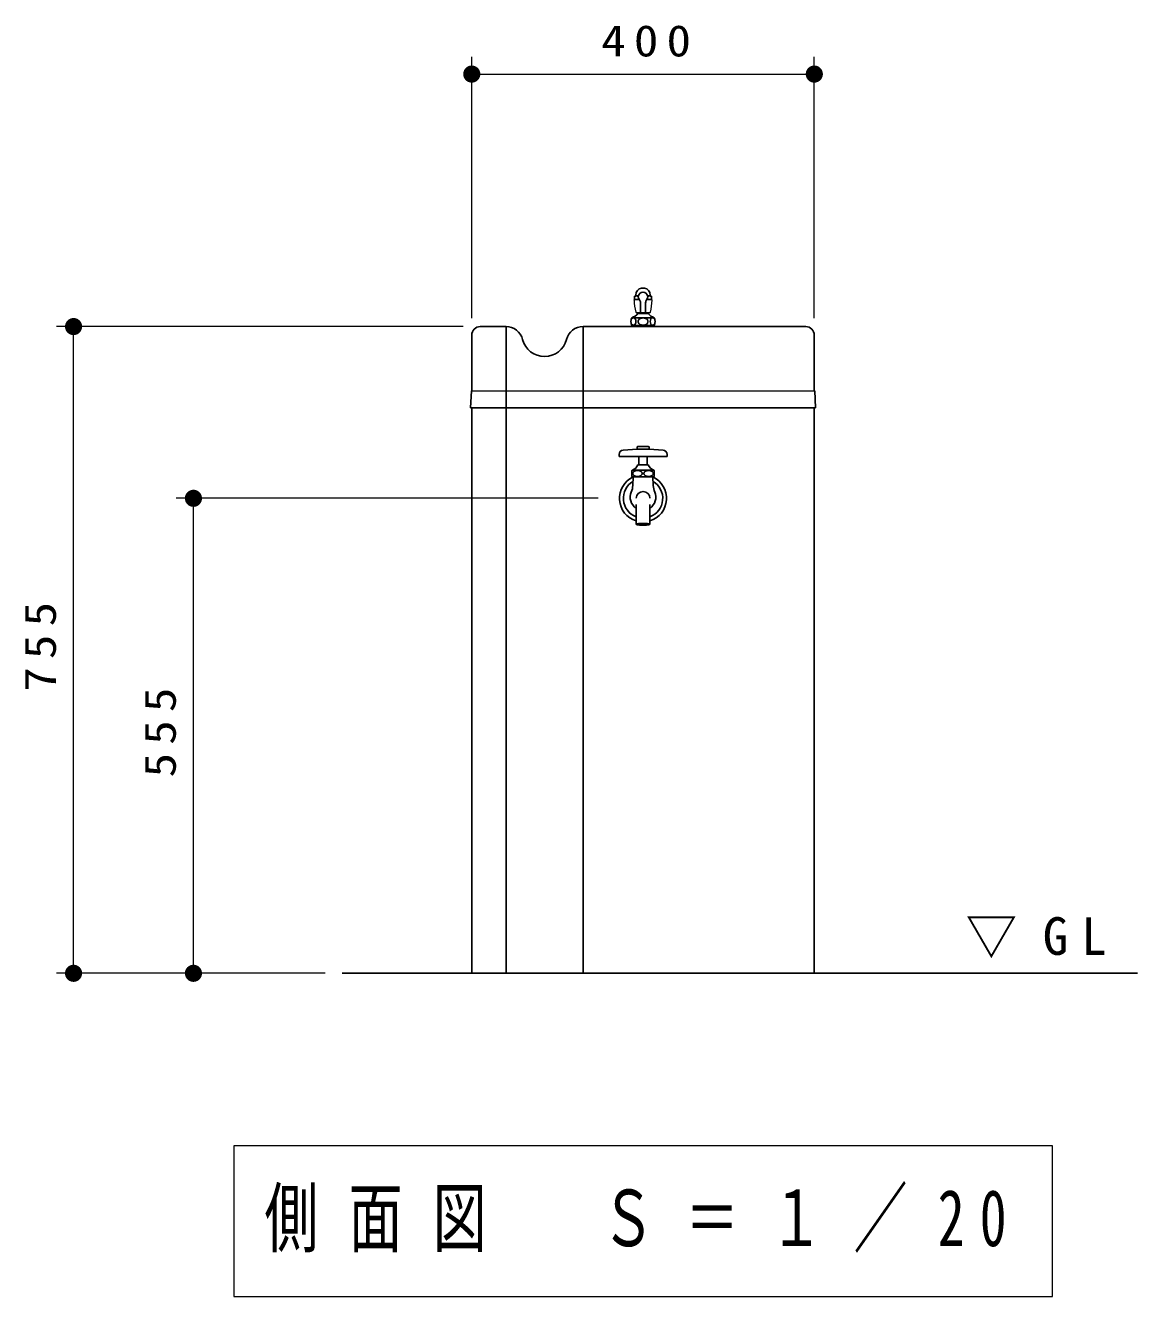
# Model space of a CAD drawing. Units: millimetres on the paper, scale 1:20. Extents: x -365 to 0, y -75 to 257.
# Drawn here: x -220.7 to -155.8, y 91 to 165.2 of the extents above; entities that cross this region are included whole.
import ezdxf

# ---------------------------------------------------------------- set-up
doc = ezdxf.new("R2010")
doc.units = ezdxf.units.MM
doc.layers.add('1_20', color=7, linetype='Continuous', lineweight=13)
doc.styles.add('ＭＳ ゴシック', font='')
doc.styles.get('ＭＳ ゴシック').set_extended_font_data('MS Gothic')

# ---------------------------------------------------------------- blocks, each defined once
blk = doc.blocks.new('filled_dot')
at = {"color": 0, "linetype": 'Continuous', "lineweight": -2, "const_width": 1.25}
blk.add_lwpolyline([(-0.625, 0, 1), (0.625, 0, 1)], format="xyb", close=True, dxfattribs=at)

msp = doc.modelspace()

# ---------------------------------------------------------------- linework, layer by layer
at = {"layer": '1_20'}
for p, q in [((-194.632, 148.078), (-194.632, 163.316)), ((-174.632, 148.078), (-174.632, 163.316)), ((-194.632, 162.316), (-174.632, 162.316)), ((-195.132, 147.578), (-218.882, 147.578)), ((-217.882, 109.828), (-217.882, 147.578)), ((-194.655, 143.822), (-174.609, 143.822)), ((-187.256, 137.553), (-211.882, 137.553)), ((-210.882, 109.828), (-210.882, 137.553)), ((-203.193, 109.828), (-218.882, 109.828)), ((-208.532, 99.758), (-208.532, 90.958)), ((-160.732, 99.758), (-208.532, 99.758)), ((-160.732, 90.958), (-160.732, 99.758)), ((-208.532, 90.958), (-160.732, 90.958))]:
    msp.add_line(p, q, dxfattribs=at)
at = {"layer": '1_20', "lineweight": 25}
for p, q in [((-185.057, 149.363), (-185.123, 149.345)), ((-185.123, 149.163), (-185.123, 149.345)), ((-185.106, 149.163), (-184.862, 149.163)), ((-185.057, 149.363), (-184.902, 149.363)), ((-185.057, 149.363), (-185.049, 149.363)), ((-185.049, 149.363), (-185.049, 149.42)), ((-184.877, 149.163), (-184.877, 149.188)), ((-184.719, 149.828), (-184.544, 149.828)), ((-184.401, 149.163), (-184.158, 149.163)), ((-184.387, 149.163), (-184.387, 149.188)), ((-184.207, 149.363), (-184.361, 149.363)), ((-184.214, 149.363), (-184.214, 149.42)), ((-184.207, 149.363), (-184.214, 149.363)), ((-184.207, 149.363), (-184.141, 149.345)), ((-184.141, 149.163), (-184.141, 149.345)), ((-184.782, 148.973), (-184.782, 148.438)), ((-184.482, 148.973), (-184.482, 148.438)), ((-185.282, 148.096), (-184.632, 148.096)), ((-185.006, 148.388), (-184.257, 148.388)), ((-184.932, 148.346), (-184.632, 148.346)), ((-184.869, 148.346), (-184.869, 148.388)), ((-184.332, 148.346), (-184.632, 148.346)), ((-183.982, 148.096), (-184.632, 148.096)), ((-184.394, 148.346), (-184.394, 148.388)), ((-194.632, 147.053), (-194.632, 143.822)), ((-194.132, 147.578), (-192.632, 147.578)), ((-192.632, 147.553), (-192.632, 109.828)), ((-188.132, 147.578), (-175.132, 147.578)), ((-188.132, 147.553), (-188.132, 109.828)), ((-185.282, 147.646), (-183.982, 147.646)), ((-185.232, 147.603), (-185.234, 147.578)), ((-185.232, 147.603), (-185.232, 147.646)), ((-184.032, 147.603), (-184.032, 147.646)), ((-184.032, 147.603), (-184.03, 147.578)), ((-174.632, 147.053), (-174.632, 143.822)), ((-194.707, 142.835), (-194.655, 143.822)), ((-174.557, 142.835), (-174.609, 143.822)), ((-194.632, 142.831), (-194.707, 142.835)), ((-194.632, 142.831), (-194.632, 109.828)), ((-194.632, 142.831), (-174.632, 142.831)), ((-174.632, 142.831), (-174.557, 142.835)), ((-174.632, 142.831), (-174.632, 109.828)), ((-184.982, 140.427), (-185.8, 140.369)), ((-184.932, 140.578), (-184.982, 140.549)), ((-184.982, 140.549), (-184.982, 140.428)), ((-184.982, 140.428), (-184.282, 140.428)), ((-184.932, 140.578), (-184.332, 140.578)), ((-184.332, 140.578), (-184.282, 140.549)), ((-184.282, 140.549), (-184.282, 140.428)), ((-184.282, 140.427), (-183.464, 140.369)), ((-186.032, 140.12), (-186.032, 140.003)), ((-186.032, 140.003), (-183.232, 140.003)), ((-184.932, 139.503), (-184.332, 139.503)), ((-184.869, 140.003), (-184.869, 139.503)), ((-184.394, 140.003), (-184.394, 139.503)), ((-183.232, 140.12), (-183.232, 140.003)), ((-185.257, 139.202), (-185.282, 139.177)), ((-185.282, 139.178), (-185.282, 138.828)), ((-185.282, 138.828), (-185.257, 138.803)), ((-185.257, 139.203), (-184.007, 139.203)), ((-185.257, 138.803), (-184.007, 138.803)), ((-185.23, 138.295), (-185.212, 138.803)), ((-184.034, 138.295), (-184.052, 138.803)), ((-183.982, 139.178), (-184.007, 139.203)), ((-184.007, 138.802), (-183.982, 138.827)), ((-183.982, 139.178), (-183.982, 138.828)), ((-185.032, 137.189), (-185.032, 136.036)), ((-184.232, 137.189), (-184.232, 136.036)), ((-202.193, 109.828), (-155.757, 109.828))]:
    msp.add_line(p, q, dxfattribs=at)
for points in [[(-184.632, 148.084), (-184.67, 148.082), (-184.707, 148.076), (-184.744, 148.067), (-184.778, 148.055), (-184.81, 148.04), (-184.838, 148.021), (-184.863, 148.001), (-184.885, 147.978), (-184.901, 147.953), (-184.914, 147.926), (-184.921, 147.899), (-184.924, 147.871), (-184.921, 147.844), (-184.914, 147.817), (-184.901, 147.79), (-184.885, 147.765), (-184.863, 147.742), (-184.838, 147.722), (-184.81, 147.703), (-184.778, 147.688), (-184.744, 147.676), (-184.707, 147.667), (-184.67, 147.661), (-184.632, 147.659)], [(-184.632, 148.084), (-184.594, 148.082), (-184.556, 148.076), (-184.52, 148.067), (-184.486, 148.055), (-184.454, 148.04), (-184.426, 148.021), (-184.4, 148.001), (-184.379, 147.978), (-184.362, 147.953), (-184.35, 147.926), (-184.343, 147.899), (-184.34, 147.871), (-184.343, 147.844), (-184.35, 147.817), (-184.362, 147.79), (-184.379, 147.765), (-184.4, 147.742), (-184.426, 147.722), (-184.454, 147.703), (-184.486, 147.688), (-184.52, 147.676), (-184.556, 147.667), (-184.594, 147.661), (-184.632, 147.659)]]:
    msp.add_lwpolyline(points, dxfattribs=at)
for points in [[(-184.682, 139.003), (-184.683, 139.018), (-184.686, 139.033), (-184.691, 139.048), (-184.699, 139.062), (-184.708, 139.077), (-184.719, 139.09), (-184.732, 139.103), (-184.746, 139.115), (-184.762, 139.126), (-184.78, 139.137), (-184.799, 139.146), (-184.819, 139.154), (-184.841, 139.161), (-184.863, 139.167), (-184.886, 139.172), (-184.909, 139.175), (-184.933, 139.177), (-184.957, 139.178), (-184.981, 139.177), (-185.005, 139.175), (-185.028, 139.172), (-185.051, 139.167), (-185.073, 139.161), (-185.094, 139.154), (-185.115, 139.146), (-185.134, 139.137), (-185.151, 139.126), (-185.168, 139.115), (-185.182, 139.103), (-185.195, 139.09), (-185.206, 139.077), (-185.215, 139.062), (-185.223, 139.048), (-185.228, 139.033), (-185.231, 139.018), (-185.232, 139.003), (-185.231, 138.987), (-185.228, 138.972), (-185.223, 138.957), (-185.215, 138.943), (-185.206, 138.929), (-185.195, 138.915), (-185.182, 138.902), (-185.168, 138.89), (-185.151, 138.879), (-185.134, 138.869), (-185.115, 138.859), (-185.094, 138.851), (-185.073, 138.844), (-185.051, 138.838), (-185.028, 138.834), (-185.005, 138.83), (-184.981, 138.828), (-184.957, 138.828), (-184.933, 138.828), (-184.909, 138.83), (-184.886, 138.834), (-184.863, 138.838), (-184.841, 138.844), (-184.819, 138.851), (-184.799, 138.859), (-184.78, 138.869), (-184.762, 138.879), (-184.746, 138.89), (-184.732, 138.902), (-184.719, 138.915), (-184.708, 138.929), (-184.699, 138.943), (-184.691, 138.957), (-184.686, 138.972), (-184.683, 138.987)], [(-184.582, 139.003), (-184.581, 138.987), (-184.578, 138.972), (-184.573, 138.957), (-184.565, 138.943), (-184.556, 138.929), (-184.545, 138.915), (-184.532, 138.902), (-184.518, 138.89), (-184.501, 138.879), (-184.484, 138.869), (-184.465, 138.859), (-184.444, 138.851), (-184.423, 138.844), (-184.401, 138.838), (-184.378, 138.834), (-184.355, 138.83), (-184.331, 138.828), (-184.307, 138.828), (-184.283, 138.828), (-184.259, 138.83), (-184.236, 138.834), (-184.213, 138.838), (-184.191, 138.844), (-184.169, 138.851), (-184.149, 138.859), (-184.13, 138.869), (-184.112, 138.879), (-184.096, 138.89), (-184.082, 138.902), (-184.069, 138.915), (-184.058, 138.929), (-184.049, 138.943), (-184.041, 138.957), (-184.036, 138.972), (-184.033, 138.987), (-184.032, 139.003), (-184.033, 139.018), (-184.036, 139.033), (-184.041, 139.048), (-184.049, 139.062), (-184.058, 139.077), (-184.069, 139.09), (-184.082, 139.103), (-184.096, 139.115), (-184.112, 139.126), (-184.13, 139.137), (-184.149, 139.146), (-184.169, 139.154), (-184.191, 139.161), (-184.213, 139.167), (-184.236, 139.172), (-184.259, 139.175), (-184.283, 139.177), (-184.307, 139.178), (-184.331, 139.177), (-184.355, 139.175), (-184.378, 139.172), (-184.401, 139.167), (-184.423, 139.161), (-184.444, 139.154), (-184.465, 139.146), (-184.484, 139.137), (-184.501, 139.126), (-184.518, 139.115), (-184.532, 139.103), (-184.545, 139.09), (-184.556, 139.077), (-184.565, 139.062), (-184.573, 139.048), (-184.578, 139.033), (-184.581, 139.018)], [(-184.232, 136.036), (-184.233, 136.04), (-184.238, 136.045), (-184.246, 136.049), (-184.256, 136.053), (-184.269, 136.057), (-184.286, 136.061), (-184.304, 136.064), (-184.325, 136.068), (-184.349, 136.071), (-184.375, 136.074), (-184.402, 136.076), (-184.432, 136.078), (-184.463, 136.08), (-184.495, 136.082), (-184.528, 136.083), (-184.562, 136.084), (-184.597, 136.085), (-184.632, 136.085), (-184.667, 136.085), (-184.701, 136.084), (-184.735, 136.083), (-184.769, 136.082), (-184.801, 136.08), (-184.832, 136.078), (-184.861, 136.076), (-184.889, 136.074), (-184.915, 136.071), (-184.938, 136.068), (-184.96, 136.064), (-184.978, 136.061), (-184.994, 136.057), (-185.008, 136.053), (-185.018, 136.049), (-185.026, 136.045), (-185.03, 136.04), (-185.032, 136.036), (-185.03, 136.032), (-185.026, 136.028), (-185.018, 136.024), (-185.008, 136.02), (-184.994, 136.016), (-184.978, 136.012), (-184.96, 136.008), (-184.938, 136.005), (-184.915, 136.002), (-184.889, 135.999), (-184.861, 135.996), (-184.832, 135.994), (-184.801, 135.992), (-184.769, 135.99), (-184.735, 135.989), (-184.701, 135.988), (-184.667, 135.988), (-184.632, 135.987), (-184.597, 135.988), (-184.562, 135.988), (-184.528, 135.989), (-184.495, 135.99), (-184.463, 135.992), (-184.432, 135.994), (-184.402, 135.996), (-184.375, 135.999), (-184.349, 136.002), (-184.325, 136.005), (-184.304, 136.008), (-184.286, 136.012), (-184.269, 136.016), (-184.256, 136.02), (-184.246, 136.024), (-184.238, 136.028), (-184.233, 136.032)]]:
    msp.add_lwpolyline(points, close=True, dxfattribs=at)
for centre, radius, start, end in [((-185.106, 149.113), 0.05, 90, 181.28643), ((-185, 148.927), 0.436, 77.29571, 106.34289), ((-184.632, 149.42), 0.417, 102.09779, 180), ((-184.632, 149.313), 0.275, 319.63241, 220.36759), ((-184.632, 149.42), 0.417, 0, 77.90221), ((-184.264, 148.927), 0.436, 73.65711, 102.70429), ((-184.158, 149.113), 0.05, 358.71357, 90), ((-185.032, 148.973), 0.25, 0, 40.36759), ((-184.732, 148.438), 0.05, 180, 270), ((-184.532, 148.438), 0.05, 270, 0), ((-184.232, 148.973), 0.25, 139.63241, 180), ((-184.908, 147.871), 0.436, 148.95178, 211.04822), ((-185.041, 147.871), 0.3, 149.43181, 210.56819), ((-185.195, 147.963), 0.121, 30.56819, 149.43181), ((-185.195, 147.78), 0.121, 210.56819, 329.43181), ((-185.494, 148.764), 0.7, 287.64555, 323.42981), ((-185.349, 147.871), 0.3, 329.43181, 30.56819), ((-183.77, 148.764), 0.7, 216.57019, 252.35445), ((-183.915, 147.871), 0.3, 149.43181, 210.56819), ((-184.069, 147.963), 0.121, 30.56819, 149.43181), ((-184.069, 147.78), 0.121, 210.56819, 329.43181), ((-184.356, 147.871), 0.436, 328.95178, 31.04822), ((-184.223, 147.871), 0.3, 329.43181, 30.56819), ((-194.132, 147.078), 0.5, 89.99998, 179.99996), ((-192.632, 146.578), 1, 14.24998, 89.99998), ((-188.132, 146.578), 1, 89.99998, 165.75005), ((-175.132, 147.078), 0.5, 0, 89.99998), ((-190.382, 147.149), 1.321, 194.24997, 345.75002), ((-185.782, 140.12), 0.25, 94.08553, 179.99996), ((-183.482, 140.12), 0.25, 0, 85.91444), ((-185.411, 139.696), 0.517, 287.37864, 338.04013), ((-183.853, 139.696), 0.517, 201.95985, 252.62134), ((-184.632, 137.553), 1.375, 114.9611, 253.08689), ((-184.632, 137.553), 1.375, 286.91167, 65.04602), ((-184.632, 137.553), 1.15, 120.82766, 249.64585), ((-186.229, 138.33), 1, 335.88558, 357.99971), ((-184.632, 137.553), 1.15, 290.35411, 59.17679), ((-183.035, 138.33), 1, 182.00024, 204.12145), ((-184.632, 137.615), 0.75, 155.88485, 237.76946), ((-184.632, 137.553), 0.4, 0, 179.99999), ((-184.632, 137.615), 0.75, 302.23051, 24.12144)]:
    msp.add_arc(centre, radius, start, end, dxfattribs=at)
at = {"layer": '1_20'}
for centre, radius, start, end in [((-182.189, 149.178), 2.968, 181.25418, 194.70184), ((-185.011, 148.438), 0.05, 194.70184, 270), ((-184.252, 148.438), 0.05, 270, 345.29816), ((-187.075, 149.178), 2.968, 345.29816, 358.74582)]:
    msp.add_arc(centre, radius, start, end, dxfattribs=at)

# ---------------------------------------------------------------- block references
at = {"layer": '1_20', "xscale": 0.4, "yscale": 0.4}
msp.add_blockref('filled_dot', (-194.632, 162.316), dxfattribs=at)
for p, rotation in [((-174.632, 162.316), 180), ((-217.882, 147.578), 270), ((-210.882, 137.553), 270), ((-217.882, 109.828), 90), ((-210.882, 109.828), 90)]:
    msp.add_blockref('filled_dot', p, dxfattribs=dict(at, rotation=rotation))

# ---------------------------------------------------------------- texts
at = {"layer": '1_20', "style": 'ＭＳ ゴシック'}
for s, insert, char_height, attachment_point in [('\\T1.33;\\W1.15;400', (-184.215, 163.316), 1.833, 8), ('\\T1.5;▽GL', (-161.302, 111.906), 2.199, 5), ('\\T1.56;\\W0.7;側面図\u3000Ｓ＝１／20', (-184.632, 95.358), 3.299, 5)]:
    msp.add_mtext(s, dxfattribs=dict(at, insert=insert, char_height=char_height, attachment_point=attachment_point))
at = {"layer": '1_20', "char_height": 1.833, "attachment_point": 8, "rotation": 90, "style": 'ＭＳ ゴシック'}
for s, insert in [('\\T1.33;\\W1.15;755', (-218.882, 129.119)), ('\\T1.33;\\W1.15;555', (-211.882, 124.119))]:
    msp.add_mtext(s, dxfattribs=dict(at, insert=insert))

doc.saveas('drawing.dxf')
